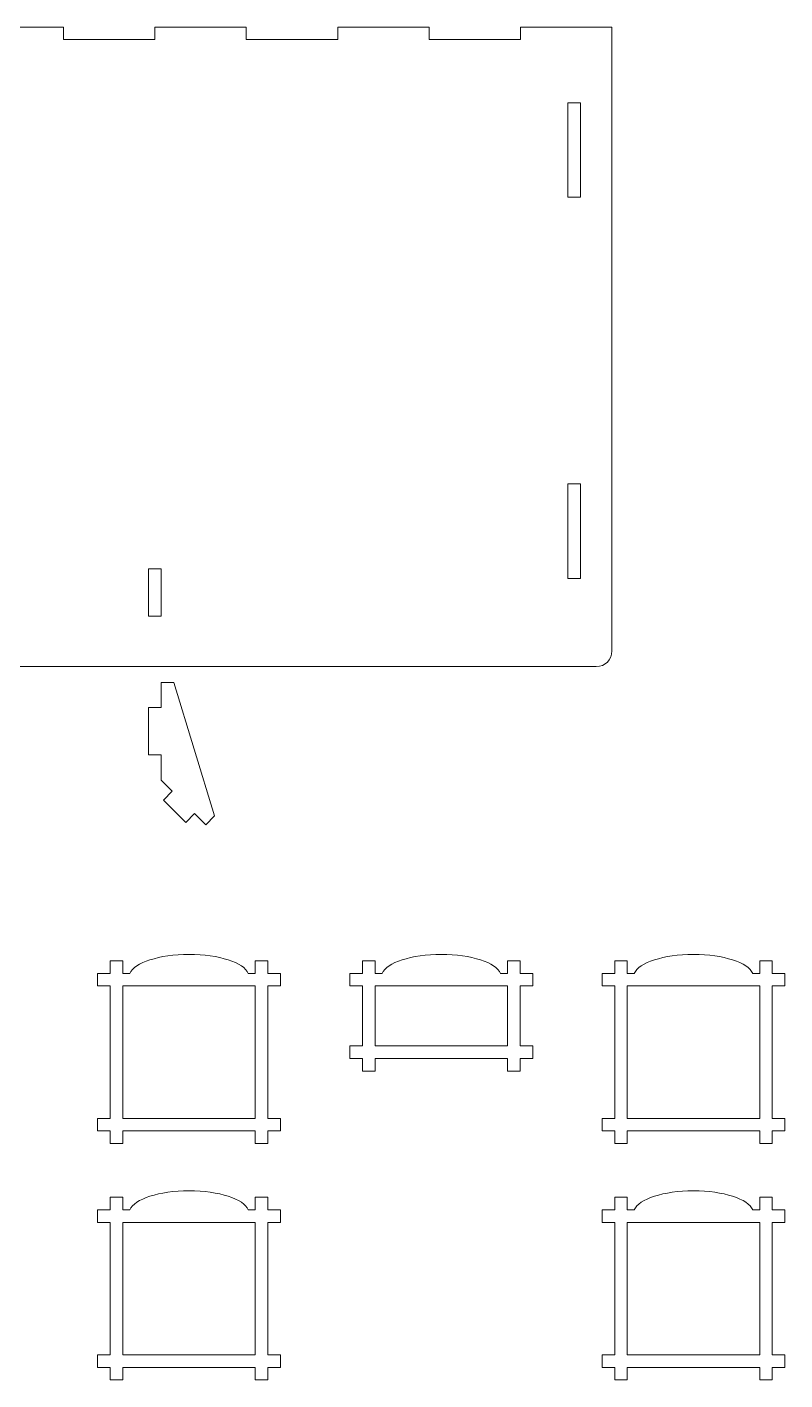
# Model space of a CAD drawing. Header units: centimetres. Extents: x -50 to 50, y -57 to 83.
# Drawn here: x 13.95 to 37.99, y 14.28 to 57.2 of the extents above; entities that cross this region are included whole.
import ezdxf

# ---------------------------------------------------------------- set-up
doc = ezdxf.new("R2010")
doc.units = ezdxf.units.CM
doc.header["$MEASUREMENT"] = 0
doc.layers.add('Layer 1', color=7, linetype='Continuous')

msp = doc.modelspace()

# ---------------------------------------------------------------- linework, layer by layer
at = {"layer": 'Layer 1', "color": 250, "lineweight": 9}
for points, knots in [([(29.59999, 56.79927), (29.59999, 56.79927), (26.69999, 56.79927), (26.69999, 56.79927), (26.69999, 56.79927), (26.69999, 56.79927), (26.69999, 57.19927), (26.69999, 57.19927), (26.69999, 57.19927), (26.69999, 57.19927), (23.79999, 57.19927), (23.79999, 57.19927), (23.79999, 57.19927), (23.79999, 57.19927), (23.79999, 56.79927), (23.79999, 56.79927), (23.79999, 56.79927), (23.79999, 56.79927), (20.89999, 56.79927), (20.89999, 56.79927), (20.89999, 56.79927), (20.89999, 56.79927), (20.89999, 57.19927), (20.89999, 57.19927), (20.89999, 57.19927), (20.89999, 57.19927), (17.99999, 57.19927), (17.99999, 57.19927), (17.99999, 57.19927), (17.99999, 57.19927), (17.99999, 56.79927), (17.99999, 56.79927), (17.99999, 56.79927), (17.99999, 56.79927), (15.09999, 56.79927), (15.09999, 56.79927), (15.09999, 56.79927), (15.09999, 56.79927), (15.09999, 57.19927), (15.09999, 57.19927), (15.09999, 57.19927), (15.09999, 57.19927), (12.19999, 57.19927), (12.19999, 57.19927), (12.19999, 57.19927), (12.19999, 57.19927), (12.19999, 56.79927), (12.19999, 56.79927), (12.19999, 56.79927), (12.19999, 56.79927), (9.29999, 56.79927), (9.29999, 56.79927), (9.29999, 56.79927), (9.29999, 56.79927), (9.29999, 57.19927), (9.29999, 57.19927), (9.29999, 57.19927), (9.29999, 57.19927), (6.39999, 57.19927), (6.39999, 57.19927), (6.39999, 57.19927), (6.39999, 57.19927), (6.39999, 56.79927), (6.39999, 56.79927), (6.39999, 56.79927), (6.39999, 56.79927), (3.5, 56.79927), (3.5, 56.79927), (3.5, 56.79927), (3.5, 56.79927), (3.5, 37.40738), (3.5, 37.40738), (3.5, 37.40738), (3.5, 37.13238), (3.72499, 36.90737), (3.99999, 36.90737), (3.99999, 36.90737), (3.99999, 36.90737), (32, 36.90737), (32, 36.90737), (32, 36.90737), (32.275, 36.90737), (32.49999, 37.13238), (32.49999, 37.40738), (32.49999, 37.40738), (32.49999, 37.40738), (32.49999, 56.79927), (32.49999, 56.79927), (32.49999, 56.79927), (32.49999, 56.79927), (32.49999, 57.19927), (32.49999, 57.19927), (32.49999, 57.19927), (32.49999, 57.19927), (29.59999, 57.19927), (29.59999, 57.19927), (29.59999, 57.19927), (29.59999, 57.19927), (29.59999, 56.79927), (29.59999, 56.79927)], [0, 0, 0, 0, 0.03846154, 0.03846154, 0.03846154, 0.03846154, 0.07692308, 0.07692308, 0.07692308, 0.07692308, 0.11538462, 0.11538462, 0.11538462, 0.11538462, 0.15384615, 0.15384615, 0.15384615, 0.15384615, 0.19230769, 0.19230769, 0.19230769, 0.19230769, 0.23076923, 0.23076923, 0.23076923, 0.23076923, 0.26923077, 0.26923077, 0.26923077, 0.26923077, 0.30769231, 0.30769231, 0.30769231, 0.30769231, 0.34615385, 0.34615385, 0.34615385, 0.34615385, 0.38461538, 0.38461538, 0.38461538, 0.38461538, 0.42307692, 0.42307692, 0.42307692, 0.42307692, 0.46153846, 0.46153846, 0.46153846, 0.46153846, 0.5, 0.5, 0.5, 0.5, 0.53846154, 0.53846154, 0.53846154, 0.53846154, 0.57692308, 0.57692308, 0.57692308, 0.57692308, 0.61538462, 0.61538462, 0.61538462, 0.61538462, 0.65384615, 0.65384615, 0.65384615, 0.65384615, 0.69230769, 0.69230769, 0.69230769, 0.69230769, 0.73076923, 0.73076923, 0.73076923, 0.73076923, 0.76923077, 0.76923077, 0.76923077, 0.76923077, 0.80769231, 0.80769231, 0.80769231, 0.80769231, 0.84615385, 0.84615385, 0.84615385, 0.84615385, 0.88461538, 0.88461538, 0.88461538, 0.88461538, 0.92307692, 0.92307692, 0.92307692, 0.92307692, 1, 1, 1, 1]), ([(31.5, 54.79927), (31.5, 54.79927), (31.1, 54.79927), (31.1, 54.79927), (31.1, 54.79927), (31.1, 54.79927), (31.1, 51.79927), (31.1, 51.79927), (31.1, 51.79927), (31.1, 51.79927), (31.5, 51.79927), (31.5, 51.79927), (31.5, 51.79927), (31.5, 51.79927), (31.5, 54.79927), (31.5, 54.79927)], [0, 0, 0, 0, 0.2, 0.2, 0.2, 0.2, 0.4, 0.4, 0.4, 0.4, 0.6, 0.6, 0.6, 0.6, 1, 1, 1, 1]), ([(31.5, 42.70737), (31.5, 42.70737), (31.1, 42.70737), (31.1, 42.70737), (31.1, 42.70737), (31.1, 42.70737), (31.1, 39.70737), (31.1, 39.70737), (31.1, 39.70737), (31.1, 39.70737), (31.5, 39.70737), (31.5, 39.70737), (31.5, 39.70737), (31.5, 39.70737), (31.5, 42.70737), (31.5, 42.70737)], [0, 0, 0, 0, 0.2, 0.2, 0.2, 0.2, 0.4, 0.4, 0.4, 0.4, 0.6, 0.6, 0.6, 0.6, 1, 1, 1, 1]), ([(18.2, 40.00737), (18.2, 40.00737), (17.8, 40.00737), (17.8, 40.00737), (17.8, 40.00737), (17.8, 40.00737), (17.8, 38.50737), (17.8, 38.50737), (17.8, 38.50737), (17.8, 38.50737), (18.2, 38.50737), (18.2, 38.50737), (18.2, 38.50737), (18.2, 38.50737), (18.2, 40.00737), (18.2, 40.00737)], [0, 0, 0, 0, 0.2, 0.2, 0.2, 0.2, 0.4, 0.4, 0.4, 0.4, 0.6, 0.6, 0.6, 0.6, 1, 1, 1, 1]), ([(17.80001, 35.60737), (17.80001, 35.60737), (18.2, 35.60737), (18.2, 35.60737), (18.2, 35.60737), (18.2, 35.60737), (18.2, 36.40738), (18.2, 36.40738), (18.2, 36.40738), (18.2, 36.40738), (18.6, 36.40738), (18.6, 36.40738), (18.6, 36.40738), (18.6, 36.40738), (19.89706, 32.17601), (19.89706, 32.17601), (19.89706, 32.17601), (19.89706, 32.17601), (19.61422, 31.89317), (19.61422, 31.89317), (19.61422, 31.89317), (19.61422, 31.89317), (19.26066, 32.24672), (19.26066, 32.24672), (19.26066, 32.24672), (19.26066, 32.24672), (18.97782, 31.96388), (18.97782, 31.96388), (18.97782, 31.96388), (18.97782, 31.96388), (18.27071, 32.67098), (18.27071, 32.67098), (18.27071, 32.67098), (18.27071, 32.67098), (18.55356, 32.95383), (18.55356, 32.95383), (18.55356, 32.95383), (18.55356, 32.95383), (18.2, 33.30738), (18.2, 33.30738), (18.2, 33.30738), (18.2, 33.30738), (18.2, 34.10737), (18.2, 34.10737), (18.2, 34.10737), (18.2, 34.10737), (17.80001, 34.10737), (17.80001, 34.10737), (17.80001, 34.10737), (17.80001, 34.10737), (17.80001, 35.60737), (17.80001, 35.60737)], [0, 0, 0, 0, 0.07142857, 0.07142857, 0.07142857, 0.07142857, 0.14285714, 0.14285714, 0.14285714, 0.14285714, 0.21428571, 0.21428571, 0.21428571, 0.21428571, 0.28571429, 0.28571429, 0.28571429, 0.28571429, 0.35714286, 0.35714286, 0.35714286, 0.35714286, 0.42857143, 0.42857143, 0.42857143, 0.42857143, 0.5, 0.5, 0.5, 0.5, 0.57142857, 0.57142857, 0.57142857, 0.57142857, 0.64285714, 0.64285714, 0.64285714, 0.64285714, 0.71428571, 0.71428571, 0.71428571, 0.71428571, 0.78571429, 0.78571429, 0.78571429, 0.78571429, 0.85714286, 0.85714286, 0.85714286, 0.85714286, 1, 1, 1, 1]), ([(16.18585, 27.17624), (16.18585, 27.17624), (16.58586, 27.17624), (16.58586, 27.17624), (16.58586, 27.17624), (16.58586, 27.17624), (16.58586, 27.57622), (16.58586, 27.57622), (16.58586, 27.57622), (16.58586, 27.57622), (16.98586, 27.57622), (16.98586, 27.57622), (16.98586, 27.57622), (16.98586, 27.57622), (16.98586, 27.17624), (16.98586, 27.17624), (16.98586, 27.17624), (16.98586, 27.17624), (17.20872, 27.17624), (17.20872, 27.17624), (17.20872, 27.17624), (17.35055, 27.51615), (18.13694, 27.77624), (19.08586, 27.77624), (19.08586, 27.77624), (20.03478, 27.77624), (20.82117, 27.51615), (20.963, 27.17624), (20.963, 27.17624), (20.963, 27.17624), (21.18586, 27.17624), (21.18586, 27.17624), (21.18586, 27.17624), (21.18586, 27.17624), (21.18586, 27.57622), (21.18586, 27.57622), (21.18586, 27.57622), (21.18586, 27.57622), (21.58586, 27.57622), (21.58586, 27.57622), (21.58586, 27.57622), (21.58586, 27.57622), (21.58586, 27.17624), (21.58586, 27.17624), (21.58586, 27.17624), (21.58586, 27.17624), (21.98585, 27.17624), (21.98585, 27.17624), (21.98585, 27.17624), (21.98585, 27.17624), (21.98585, 26.77624), (21.98585, 26.77624), (21.98585, 26.77624), (21.98585, 26.77624), (21.58586, 26.77624), (21.58586, 26.77624), (21.58586, 26.77624), (21.58586, 26.77624), (21.58586, 22.57624), (21.58586, 22.57624), (21.58586, 22.57624), (21.58586, 22.57624), (21.98585, 22.57624), (21.98585, 22.57624), (21.98585, 22.57624), (21.98585, 22.57624), (21.98585, 22.17624), (21.98585, 22.17624), (21.98585, 22.17624), (21.98585, 22.17624), (21.58586, 22.17624), (21.58586, 22.17624), (21.58586, 22.17624), (21.58586, 22.17624), (21.58586, 21.77622), (21.58586, 21.77622), (21.58586, 21.77622), (21.58586, 21.77622), (21.18586, 21.77622), (21.18586, 21.77622), (21.18586, 21.77622), (21.18586, 21.77622), (21.18586, 22.17624), (21.18586, 22.17624), (21.18586, 22.17624), (21.18586, 22.17624), (16.98586, 22.17624), (16.98586, 22.17624), (16.98586, 22.17624), (16.98586, 22.17624), (16.98586, 21.77622), (16.98586, 21.77622), (16.98586, 21.77622), (16.98586, 21.77622), (16.58586, 21.77622), (16.58586, 21.77622), (16.58586, 21.77622), (16.58586, 21.77622), (16.58586, 22.17624), (16.58586, 22.17624), (16.58586, 22.17624), (16.58586, 22.17624), (16.18585, 22.17624), (16.18585, 22.17624), (16.18585, 22.17624), (16.18585, 22.17624), (16.18585, 22.57624), (16.18585, 22.57624), (16.18585, 22.57624), (16.18585, 22.57624), (16.58586, 22.57624), (16.58586, 22.57624), (16.58586, 22.57624), (16.58586, 22.57624), (16.58586, 26.77624), (16.58586, 26.77624), (16.58586, 26.77624), (16.58586, 26.77624), (16.18585, 26.77624), (16.18585, 26.77624), (16.18585, 26.77624), (16.18585, 26.77624), (16.18585, 27.17624), (16.18585, 27.17624)], [0, 0, 0, 0, 0.03125, 0.03125, 0.03125, 0.03125, 0.0625, 0.0625, 0.0625, 0.0625, 0.09375, 0.09375, 0.09375, 0.09375, 0.125, 0.125, 0.125, 0.125, 0.15625, 0.15625, 0.15625, 0.15625, 0.1875, 0.1875, 0.1875, 0.1875, 0.21875, 0.21875, 0.21875, 0.21875, 0.25, 0.25, 0.25, 0.25, 0.28125, 0.28125, 0.28125, 0.28125, 0.3125, 0.3125, 0.3125, 0.3125, 0.34375, 0.34375, 0.34375, 0.34375, 0.375, 0.375, 0.375, 0.375, 0.40625, 0.40625, 0.40625, 0.40625, 0.4375, 0.4375, 0.4375, 0.4375, 0.46875, 0.46875, 0.46875, 0.46875, 0.5, 0.5, 0.5, 0.5, 0.53125, 0.53125, 0.53125, 0.53125, 0.5625, 0.5625, 0.5625, 0.5625, 0.59375, 0.59375, 0.59375, 0.59375, 0.625, 0.625, 0.625, 0.625, 0.65625, 0.65625, 0.65625, 0.65625, 0.6875, 0.6875, 0.6875, 0.6875, 0.71875, 0.71875, 0.71875, 0.71875, 0.75, 0.75, 0.75, 0.75, 0.78125, 0.78125, 0.78125, 0.78125, 0.8125, 0.8125, 0.8125, 0.8125, 0.84375, 0.84375, 0.84375, 0.84375, 0.875, 0.875, 0.875, 0.875, 0.90625, 0.90625, 0.90625, 0.90625, 0.9375, 0.9375, 0.9375, 0.9375, 1, 1, 1, 1]), ([(24.18585, 27.17623), (24.18585, 27.17623), (24.58586, 27.17623), (24.58586, 27.17623), (24.58586, 27.17623), (24.58586, 27.17623), (24.58586, 27.57621), (24.58586, 27.57621), (24.58586, 27.57621), (24.58586, 27.57621), (24.98586, 27.57621), (24.98586, 27.57621), (24.98586, 27.57621), (24.98586, 27.57621), (24.98586, 27.17623), (24.98586, 27.17623), (24.98586, 27.17623), (24.98586, 27.17623), (25.20872, 27.17623), (25.20872, 27.17623), (25.20872, 27.17623), (25.35055, 27.51614), (26.13694, 27.77623), (27.08586, 27.77623), (27.08586, 27.77623), (28.03478, 27.77623), (28.82117, 27.51614), (28.963, 27.17623), (28.963, 27.17623), (28.963, 27.17623), (29.18586, 27.17623), (29.18586, 27.17623), (29.18586, 27.17623), (29.18586, 27.17623), (29.18586, 27.57621), (29.18586, 27.57621), (29.18586, 27.57621), (29.18586, 27.57621), (29.58586, 27.57621), (29.58586, 27.57621), (29.58586, 27.57621), (29.58586, 27.57621), (29.58586, 27.17623), (29.58586, 27.17623), (29.58586, 27.17623), (29.58586, 27.17623), (29.98585, 27.17623), (29.98585, 27.17623), (29.98585, 27.17623), (29.98585, 27.17623), (29.98585, 26.77623), (29.98585, 26.77623), (29.98585, 26.77623), (29.98585, 26.77623), (29.58586, 26.77623), (29.58586, 26.77623), (29.58586, 26.77623), (29.58586, 26.77623), (29.58586, 24.87623), (29.58586, 24.87623), (29.58586, 24.87623), (29.58586, 24.87623), (29.98585, 24.87623), (29.98585, 24.87623), (29.98585, 24.87623), (29.98585, 24.87623), (29.98585, 24.47623), (29.98585, 24.47623), (29.98585, 24.47623), (29.98585, 24.47623), (29.58586, 24.47623), (29.58586, 24.47623), (29.58586, 24.47623), (29.58586, 24.47623), (29.58586, 24.07621), (29.58586, 24.07621), (29.58586, 24.07621), (29.58586, 24.07621), (29.18586, 24.07621), (29.18586, 24.07621), (29.18586, 24.07621), (29.18586, 24.07621), (29.18586, 24.47623), (29.18586, 24.47623), (29.18586, 24.47623), (29.18586, 24.47623), (24.98586, 24.47623), (24.98586, 24.47623), (24.98586, 24.47623), (24.98586, 24.47623), (24.98586, 24.07621), (24.98586, 24.07621), (24.98586, 24.07621), (24.98586, 24.07621), (24.58586, 24.07621), (24.58586, 24.07621), (24.58586, 24.07621), (24.58586, 24.07621), (24.58586, 24.47623), (24.58586, 24.47623), (24.58586, 24.47623), (24.58586, 24.47623), (24.18585, 24.47623), (24.18585, 24.47623), (24.18585, 24.47623), (24.18585, 24.47623), (24.18585, 24.87623), (24.18585, 24.87623), (24.18585, 24.87623), (24.18585, 24.87623), (24.58586, 24.87623), (24.58586, 24.87623), (24.58586, 24.87623), (24.58586, 24.87623), (24.58586, 26.77623), (24.58586, 26.77623), (24.58586, 26.77623), (24.58586, 26.77623), (24.18585, 26.77623), (24.18585, 26.77623), (24.18585, 26.77623), (24.18585, 26.77623), (24.18585, 27.17623), (24.18585, 27.17623)], [0, 0, 0, 0, 0.03125, 0.03125, 0.03125, 0.03125, 0.0625, 0.0625, 0.0625, 0.0625, 0.09375, 0.09375, 0.09375, 0.09375, 0.125, 0.125, 0.125, 0.125, 0.15625, 0.15625, 0.15625, 0.15625, 0.1875, 0.1875, 0.1875, 0.1875, 0.21875, 0.21875, 0.21875, 0.21875, 0.25, 0.25, 0.25, 0.25, 0.28125, 0.28125, 0.28125, 0.28125, 0.3125, 0.3125, 0.3125, 0.3125, 0.34375, 0.34375, 0.34375, 0.34375, 0.375, 0.375, 0.375, 0.375, 0.40625, 0.40625, 0.40625, 0.40625, 0.4375, 0.4375, 0.4375, 0.4375, 0.46875, 0.46875, 0.46875, 0.46875, 0.5, 0.5, 0.5, 0.5, 0.53125, 0.53125, 0.53125, 0.53125, 0.5625, 0.5625, 0.5625, 0.5625, 0.59375, 0.59375, 0.59375, 0.59375, 0.625, 0.625, 0.625, 0.625, 0.65625, 0.65625, 0.65625, 0.65625, 0.6875, 0.6875, 0.6875, 0.6875, 0.71875, 0.71875, 0.71875, 0.71875, 0.75, 0.75, 0.75, 0.75, 0.78125, 0.78125, 0.78125, 0.78125, 0.8125, 0.8125, 0.8125, 0.8125, 0.84375, 0.84375, 0.84375, 0.84375, 0.875, 0.875, 0.875, 0.875, 0.90625, 0.90625, 0.90625, 0.90625, 0.9375, 0.9375, 0.9375, 0.9375, 1, 1, 1, 1]), ([(32.18585, 27.17624), (32.18585, 27.17624), (32.58586, 27.17624), (32.58586, 27.17624), (32.58586, 27.17624), (32.58586, 27.17624), (32.58586, 27.57622), (32.58586, 27.57622), (32.58586, 27.57622), (32.58586, 27.57622), (32.98586, 27.57622), (32.98586, 27.57622), (32.98586, 27.57622), (32.98586, 27.57622), (32.98586, 27.17624), (32.98586, 27.17624), (32.98586, 27.17624), (32.98586, 27.17624), (33.20872, 27.17624), (33.20872, 27.17624), (33.20872, 27.17624), (33.35055, 27.51615), (34.13694, 27.77624), (35.08586, 27.77624), (35.08586, 27.77624), (36.03478, 27.77624), (36.82117, 27.51615), (36.963, 27.17624), (36.963, 27.17624), (36.963, 27.17624), (37.18586, 27.17624), (37.18586, 27.17624), (37.18586, 27.17624), (37.18586, 27.17624), (37.18586, 27.57622), (37.18586, 27.57622), (37.18586, 27.57622), (37.18586, 27.57622), (37.58586, 27.57622), (37.58586, 27.57622), (37.58586, 27.57622), (37.58586, 27.57622), (37.58586, 27.17624), (37.58586, 27.17624), (37.58586, 27.17624), (37.58586, 27.17624), (37.98585, 27.17624), (37.98585, 27.17624), (37.98585, 27.17624), (37.98585, 27.17624), (37.98585, 26.77624), (37.98585, 26.77624), (37.98585, 26.77624), (37.98585, 26.77624), (37.58586, 26.77624), (37.58586, 26.77624), (37.58586, 26.77624), (37.58586, 26.77624), (37.58586, 22.57624), (37.58586, 22.57624), (37.58586, 22.57624), (37.58586, 22.57624), (37.98585, 22.57624), (37.98585, 22.57624), (37.98585, 22.57624), (37.98585, 22.57624), (37.98585, 22.17624), (37.98585, 22.17624), (37.98585, 22.17624), (37.98585, 22.17624), (37.58586, 22.17624), (37.58586, 22.17624), (37.58586, 22.17624), (37.58586, 22.17624), (37.58586, 21.77622), (37.58586, 21.77622), (37.58586, 21.77622), (37.58586, 21.77622), (37.18586, 21.77622), (37.18586, 21.77622), (37.18586, 21.77622), (37.18586, 21.77622), (37.18586, 22.17624), (37.18586, 22.17624), (37.18586, 22.17624), (37.18586, 22.17624), (32.98586, 22.17624), (32.98586, 22.17624), (32.98586, 22.17624), (32.98586, 22.17624), (32.98586, 21.77622), (32.98586, 21.77622), (32.98586, 21.77622), (32.98586, 21.77622), (32.58586, 21.77622), (32.58586, 21.77622), (32.58586, 21.77622), (32.58586, 21.77622), (32.58586, 22.17624), (32.58586, 22.17624), (32.58586, 22.17624), (32.58586, 22.17624), (32.18585, 22.17624), (32.18585, 22.17624), (32.18585, 22.17624), (32.18585, 22.17624), (32.18585, 22.57624), (32.18585, 22.57624), (32.18585, 22.57624), (32.18585, 22.57624), (32.58586, 22.57624), (32.58586, 22.57624), (32.58586, 22.57624), (32.58586, 22.57624), (32.58586, 26.77624), (32.58586, 26.77624), (32.58586, 26.77624), (32.58586, 26.77624), (32.18585, 26.77624), (32.18585, 26.77624), (32.18585, 26.77624), (32.18585, 26.77624), (32.18585, 27.17624), (32.18585, 27.17624)], [0, 0, 0, 0, 0.03125, 0.03125, 0.03125, 0.03125, 0.0625, 0.0625, 0.0625, 0.0625, 0.09375, 0.09375, 0.09375, 0.09375, 0.125, 0.125, 0.125, 0.125, 0.15625, 0.15625, 0.15625, 0.15625, 0.1875, 0.1875, 0.1875, 0.1875, 0.21875, 0.21875, 0.21875, 0.21875, 0.25, 0.25, 0.25, 0.25, 0.28125, 0.28125, 0.28125, 0.28125, 0.3125, 0.3125, 0.3125, 0.3125, 0.34375, 0.34375, 0.34375, 0.34375, 0.375, 0.375, 0.375, 0.375, 0.40625, 0.40625, 0.40625, 0.40625, 0.4375, 0.4375, 0.4375, 0.4375, 0.46875, 0.46875, 0.46875, 0.46875, 0.5, 0.5, 0.5, 0.5, 0.53125, 0.53125, 0.53125, 0.53125, 0.5625, 0.5625, 0.5625, 0.5625, 0.59375, 0.59375, 0.59375, 0.59375, 0.625, 0.625, 0.625, 0.625, 0.65625, 0.65625, 0.65625, 0.65625, 0.6875, 0.6875, 0.6875, 0.6875, 0.71875, 0.71875, 0.71875, 0.71875, 0.75, 0.75, 0.75, 0.75, 0.78125, 0.78125, 0.78125, 0.78125, 0.8125, 0.8125, 0.8125, 0.8125, 0.84375, 0.84375, 0.84375, 0.84375, 0.875, 0.875, 0.875, 0.875, 0.90625, 0.90625, 0.90625, 0.90625, 0.9375, 0.9375, 0.9375, 0.9375, 1, 1, 1, 1]), ([(21.18586, 26.77624), (21.18586, 26.77624), (16.98586, 26.77624), (16.98586, 26.77624), (16.98586, 26.77624), (16.98586, 26.77624), (16.98586, 22.57624), (16.98586, 22.57624), (16.98586, 22.57624), (16.98586, 22.57624), (21.18586, 22.57624), (21.18586, 22.57624), (21.18586, 22.57624), (21.18586, 22.57624), (21.18586, 26.77624), (21.18586, 26.77624)], [0, 0, 0, 0, 0.2, 0.2, 0.2, 0.2, 0.4, 0.4, 0.4, 0.4, 0.6, 0.6, 0.6, 0.6, 1, 1, 1, 1]), ([(29.18586, 26.77623), (29.18586, 26.77623), (24.98586, 26.77623), (24.98586, 26.77623), (24.98586, 26.77623), (24.98586, 26.77623), (24.98586, 24.87623), (24.98586, 24.87623), (24.98586, 24.87623), (24.98586, 24.87623), (29.18586, 24.87623), (29.18586, 24.87623), (29.18586, 24.87623), (29.18586, 24.87623), (29.18586, 26.77623), (29.18586, 26.77623)], [0, 0, 0, 0, 0.2, 0.2, 0.2, 0.2, 0.4, 0.4, 0.4, 0.4, 0.6, 0.6, 0.6, 0.6, 1, 1, 1, 1]), ([(37.18586, 26.77624), (37.18586, 26.77624), (32.98586, 26.77624), (32.98586, 26.77624), (32.98586, 26.77624), (32.98586, 26.77624), (32.98586, 22.57624), (32.98586, 22.57624), (32.98586, 22.57624), (32.98586, 22.57624), (37.18586, 22.57624), (37.18586, 22.57624), (37.18586, 22.57624), (37.18586, 22.57624), (37.18586, 26.77624), (37.18586, 26.77624)], [0, 0, 0, 0, 0.2, 0.2, 0.2, 0.2, 0.4, 0.4, 0.4, 0.4, 0.6, 0.6, 0.6, 0.6, 1, 1, 1, 1]), ([(16.18585, 19.67624), (16.18585, 19.67624), (16.58586, 19.67624), (16.58586, 19.67624), (16.58586, 19.67624), (16.58586, 19.67624), (16.58586, 20.07622), (16.58586, 20.07622), (16.58586, 20.07622), (16.58586, 20.07622), (16.98586, 20.07622), (16.98586, 20.07622), (16.98586, 20.07622), (16.98586, 20.07622), (16.98586, 19.67624), (16.98586, 19.67624), (16.98586, 19.67624), (16.98586, 19.67624), (17.20872, 19.67624), (17.20872, 19.67624), (17.20872, 19.67624), (17.35055, 20.01615), (18.13694, 20.27624), (19.08586, 20.27624), (19.08586, 20.27624), (20.03478, 20.27624), (20.82117, 20.01615), (20.963, 19.67624), (20.963, 19.67624), (20.963, 19.67624), (21.18586, 19.67624), (21.18586, 19.67624), (21.18586, 19.67624), (21.18586, 19.67624), (21.18586, 20.07622), (21.18586, 20.07622), (21.18586, 20.07622), (21.18586, 20.07622), (21.58586, 20.07622), (21.58586, 20.07622), (21.58586, 20.07622), (21.58586, 20.07622), (21.58586, 19.67624), (21.58586, 19.67624), (21.58586, 19.67624), (21.58586, 19.67624), (21.98585, 19.67624), (21.98585, 19.67624), (21.98585, 19.67624), (21.98585, 19.67624), (21.98585, 19.27624), (21.98585, 19.27624), (21.98585, 19.27624), (21.98585, 19.27624), (21.58586, 19.27624), (21.58586, 19.27624), (21.58586, 19.27624), (21.58586, 19.27624), (21.58586, 15.07624), (21.58586, 15.07624), (21.58586, 15.07624), (21.58586, 15.07624), (21.98585, 15.07624), (21.98585, 15.07624), (21.98585, 15.07624), (21.98585, 15.07624), (21.98585, 14.67624), (21.98585, 14.67624), (21.98585, 14.67624), (21.98585, 14.67624), (21.58586, 14.67624), (21.58586, 14.67624), (21.58586, 14.67624), (21.58586, 14.67624), (21.58586, 14.27622), (21.58586, 14.27622), (21.58586, 14.27622), (21.58586, 14.27622), (21.18586, 14.27622), (21.18586, 14.27622), (21.18586, 14.27622), (21.18586, 14.27622), (21.18586, 14.67624), (21.18586, 14.67624), (21.18586, 14.67624), (21.18586, 14.67624), (16.98586, 14.67624), (16.98586, 14.67624), (16.98586, 14.67624), (16.98586, 14.67624), (16.98586, 14.27622), (16.98586, 14.27622), (16.98586, 14.27622), (16.98586, 14.27622), (16.58586, 14.27622), (16.58586, 14.27622), (16.58586, 14.27622), (16.58586, 14.27622), (16.58586, 14.67624), (16.58586, 14.67624), (16.58586, 14.67624), (16.58586, 14.67624), (16.18585, 14.67624), (16.18585, 14.67624), (16.18585, 14.67624), (16.18585, 14.67624), (16.18585, 15.07624), (16.18585, 15.07624), (16.18585, 15.07624), (16.18585, 15.07624), (16.58586, 15.07624), (16.58586, 15.07624), (16.58586, 15.07624), (16.58586, 15.07624), (16.58586, 19.27624), (16.58586, 19.27624), (16.58586, 19.27624), (16.58586, 19.27624), (16.18585, 19.27624), (16.18585, 19.27624), (16.18585, 19.27624), (16.18585, 19.27624), (16.18585, 19.67624), (16.18585, 19.67624)], [0, 0, 0, 0, 0.03125, 0.03125, 0.03125, 0.03125, 0.0625, 0.0625, 0.0625, 0.0625, 0.09375, 0.09375, 0.09375, 0.09375, 0.125, 0.125, 0.125, 0.125, 0.15625, 0.15625, 0.15625, 0.15625, 0.1875, 0.1875, 0.1875, 0.1875, 0.21875, 0.21875, 0.21875, 0.21875, 0.25, 0.25, 0.25, 0.25, 0.28125, 0.28125, 0.28125, 0.28125, 0.3125, 0.3125, 0.3125, 0.3125, 0.34375, 0.34375, 0.34375, 0.34375, 0.375, 0.375, 0.375, 0.375, 0.40625, 0.40625, 0.40625, 0.40625, 0.4375, 0.4375, 0.4375, 0.4375, 0.46875, 0.46875, 0.46875, 0.46875, 0.5, 0.5, 0.5, 0.5, 0.53125, 0.53125, 0.53125, 0.53125, 0.5625, 0.5625, 0.5625, 0.5625, 0.59375, 0.59375, 0.59375, 0.59375, 0.625, 0.625, 0.625, 0.625, 0.65625, 0.65625, 0.65625, 0.65625, 0.6875, 0.6875, 0.6875, 0.6875, 0.71875, 0.71875, 0.71875, 0.71875, 0.75, 0.75, 0.75, 0.75, 0.78125, 0.78125, 0.78125, 0.78125, 0.8125, 0.8125, 0.8125, 0.8125, 0.84375, 0.84375, 0.84375, 0.84375, 0.875, 0.875, 0.875, 0.875, 0.90625, 0.90625, 0.90625, 0.90625, 0.9375, 0.9375, 0.9375, 0.9375, 1, 1, 1, 1]), ([(32.18585, 19.67624), (32.18585, 19.67624), (32.58586, 19.67624), (32.58586, 19.67624), (32.58586, 19.67624), (32.58586, 19.67624), (32.58586, 20.07622), (32.58586, 20.07622), (32.58586, 20.07622), (32.58586, 20.07622), (32.98586, 20.07622), (32.98586, 20.07622), (32.98586, 20.07622), (32.98586, 20.07622), (32.98586, 19.67624), (32.98586, 19.67624), (32.98586, 19.67624), (32.98586, 19.67624), (33.20872, 19.67624), (33.20872, 19.67624), (33.20872, 19.67624), (33.35055, 20.01615), (34.13694, 20.27624), (35.08586, 20.27624), (35.08586, 20.27624), (36.03478, 20.27624), (36.82117, 20.01615), (36.963, 19.67624), (36.963, 19.67624), (36.963, 19.67624), (37.18586, 19.67624), (37.18586, 19.67624), (37.18586, 19.67624), (37.18586, 19.67624), (37.18586, 20.07622), (37.18586, 20.07622), (37.18586, 20.07622), (37.18586, 20.07622), (37.58586, 20.07622), (37.58586, 20.07622), (37.58586, 20.07622), (37.58586, 20.07622), (37.58586, 19.67624), (37.58586, 19.67624), (37.58586, 19.67624), (37.58586, 19.67624), (37.98585, 19.67624), (37.98585, 19.67624), (37.98585, 19.67624), (37.98585, 19.67624), (37.98585, 19.27624), (37.98585, 19.27624), (37.98585, 19.27624), (37.98585, 19.27624), (37.58586, 19.27624), (37.58586, 19.27624), (37.58586, 19.27624), (37.58586, 19.27624), (37.58586, 15.07624), (37.58586, 15.07624), (37.58586, 15.07624), (37.58586, 15.07624), (37.98585, 15.07624), (37.98585, 15.07624), (37.98585, 15.07624), (37.98585, 15.07624), (37.98585, 14.67624), (37.98585, 14.67624), (37.98585, 14.67624), (37.98585, 14.67624), (37.58586, 14.67624), (37.58586, 14.67624), (37.58586, 14.67624), (37.58586, 14.67624), (37.58586, 14.27622), (37.58586, 14.27622), (37.58586, 14.27622), (37.58586, 14.27622), (37.18586, 14.27622), (37.18586, 14.27622), (37.18586, 14.27622), (37.18586, 14.27622), (37.18586, 14.67624), (37.18586, 14.67624), (37.18586, 14.67624), (37.18586, 14.67624), (32.98586, 14.67624), (32.98586, 14.67624), (32.98586, 14.67624), (32.98586, 14.67624), (32.98586, 14.27622), (32.98586, 14.27622), (32.98586, 14.27622), (32.98586, 14.27622), (32.58586, 14.27622), (32.58586, 14.27622), (32.58586, 14.27622), (32.58586, 14.27622), (32.58586, 14.67624), (32.58586, 14.67624), (32.58586, 14.67624), (32.58586, 14.67624), (32.18585, 14.67624), (32.18585, 14.67624), (32.18585, 14.67624), (32.18585, 14.67624), (32.18585, 15.07624), (32.18585, 15.07624), (32.18585, 15.07624), (32.18585, 15.07624), (32.58586, 15.07624), (32.58586, 15.07624), (32.58586, 15.07624), (32.58586, 15.07624), (32.58586, 19.27624), (32.58586, 19.27624), (32.58586, 19.27624), (32.58586, 19.27624), (32.18585, 19.27624), (32.18585, 19.27624), (32.18585, 19.27624), (32.18585, 19.27624), (32.18585, 19.67624), (32.18585, 19.67624)], [0, 0, 0, 0, 0.03125, 0.03125, 0.03125, 0.03125, 0.0625, 0.0625, 0.0625, 0.0625, 0.09375, 0.09375, 0.09375, 0.09375, 0.125, 0.125, 0.125, 0.125, 0.15625, 0.15625, 0.15625, 0.15625, 0.1875, 0.1875, 0.1875, 0.1875, 0.21875, 0.21875, 0.21875, 0.21875, 0.25, 0.25, 0.25, 0.25, 0.28125, 0.28125, 0.28125, 0.28125, 0.3125, 0.3125, 0.3125, 0.3125, 0.34375, 0.34375, 0.34375, 0.34375, 0.375, 0.375, 0.375, 0.375, 0.40625, 0.40625, 0.40625, 0.40625, 0.4375, 0.4375, 0.4375, 0.4375, 0.46875, 0.46875, 0.46875, 0.46875, 0.5, 0.5, 0.5, 0.5, 0.53125, 0.53125, 0.53125, 0.53125, 0.5625, 0.5625, 0.5625, 0.5625, 0.59375, 0.59375, 0.59375, 0.59375, 0.625, 0.625, 0.625, 0.625, 0.65625, 0.65625, 0.65625, 0.65625, 0.6875, 0.6875, 0.6875, 0.6875, 0.71875, 0.71875, 0.71875, 0.71875, 0.75, 0.75, 0.75, 0.75, 0.78125, 0.78125, 0.78125, 0.78125, 0.8125, 0.8125, 0.8125, 0.8125, 0.84375, 0.84375, 0.84375, 0.84375, 0.875, 0.875, 0.875, 0.875, 0.90625, 0.90625, 0.90625, 0.90625, 0.9375, 0.9375, 0.9375, 0.9375, 1, 1, 1, 1]), ([(21.18586, 19.27624), (21.18586, 19.27624), (16.98586, 19.27624), (16.98586, 19.27624), (16.98586, 19.27624), (16.98586, 19.27624), (16.98586, 15.07624), (16.98586, 15.07624), (16.98586, 15.07624), (16.98586, 15.07624), (21.18586, 15.07624), (21.18586, 15.07624), (21.18586, 15.07624), (21.18586, 15.07624), (21.18586, 19.27624), (21.18586, 19.27624)], [0, 0, 0, 0, 0.2, 0.2, 0.2, 0.2, 0.4, 0.4, 0.4, 0.4, 0.6, 0.6, 0.6, 0.6, 1, 1, 1, 1]), ([(37.18586, 19.27624), (37.18586, 19.27624), (32.98586, 19.27624), (32.98586, 19.27624), (32.98586, 19.27624), (32.98586, 19.27624), (32.98586, 15.07624), (32.98586, 15.07624), (32.98586, 15.07624), (32.98586, 15.07624), (37.18586, 15.07624), (37.18586, 15.07624), (37.18586, 15.07624), (37.18586, 15.07624), (37.18586, 19.27624), (37.18586, 19.27624)], [0, 0, 0, 0, 0.2, 0.2, 0.2, 0.2, 0.4, 0.4, 0.4, 0.4, 0.6, 0.6, 0.6, 0.6, 1, 1, 1, 1])]:
    msp.add_open_spline(points, degree=3, knots=knots, dxfattribs=at)

doc.saveas('drawing.dxf')
